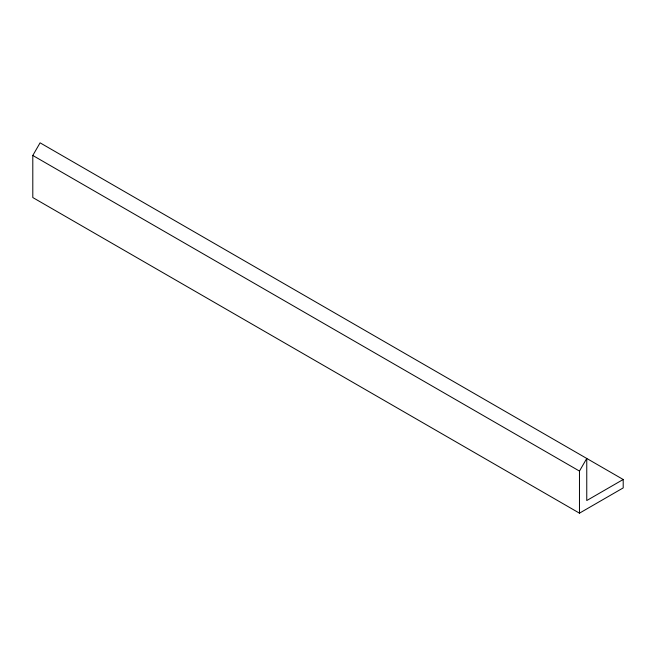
<?xml version="1.0" encoding="UTF-8"?>
<svg xmlns="http://www.w3.org/2000/svg" width="656" height="656" viewBox="0 0 656 656"><rect width="100%" height="100%" fill="white"/><g stroke="black" fill="none" stroke-linecap="round" stroke-linejoin="round"><path stroke-width="0.98" d="M32.8 155.464L40.09 142.836L623.2 479.495L623.2 487.908L579.469 513.164L32.8 197.546L32.8 155.464L579.469 471.082L579.469 513.164M579.469 471.082L586.759 458.454L586.759 500.536L623.2 479.495"/></g></svg>
